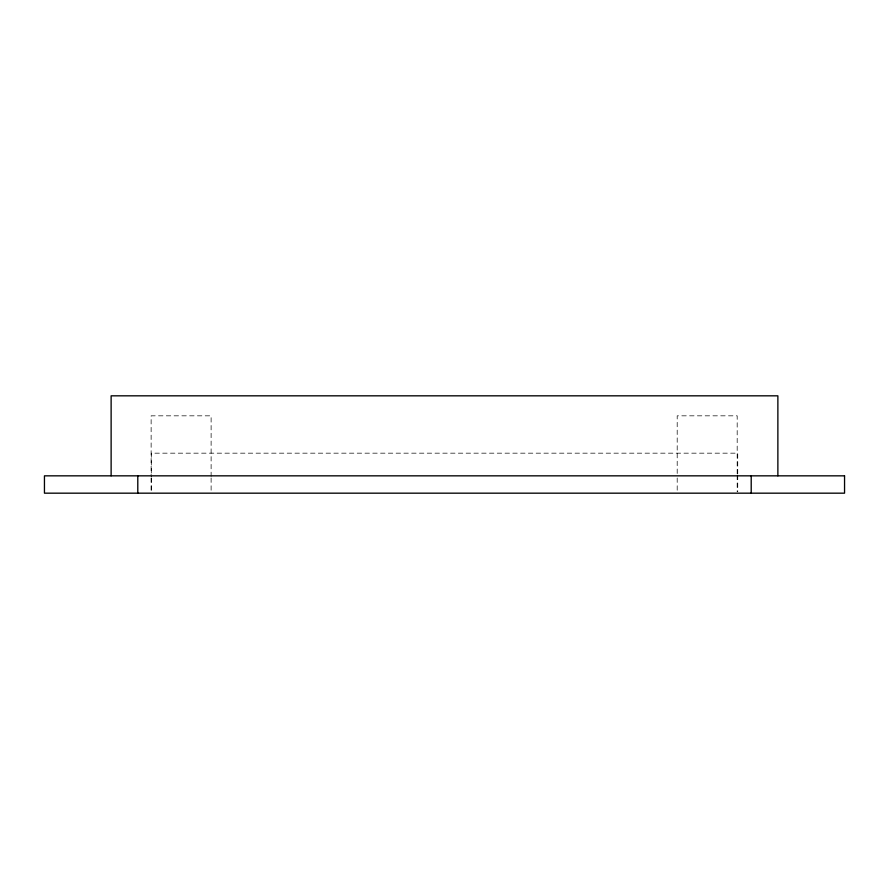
<?xml version="1.0" encoding="UTF-8"?>
<svg xmlns="http://www.w3.org/2000/svg" width="889" height="889" viewBox="0 0 889 889"><rect width="100%" height="100%" fill="white"/><g stroke="black" fill="none" stroke-linecap="round" stroke-linejoin="round"><path stroke-width="0.67" stroke-dasharray="4.45 3.33" d="M737.737 473.859L737.737 453.168L151.286 453.168L151.286 476.615M737.737 475.237L737.737 491.795M737.181 473.837L737.181 415.83L677.196 415.83L677.196 476.604M737.181 475.215L737.181 491.795M677.196 477.982L677.196 493.173M211.115 476.604L211.115 415.83L151.13 415.83L151.13 476.604M211.115 477.982L211.115 493.173M151.286 477.993L151.286 493.173M151.13 477.982L151.13 493.173"/><path stroke-width="1.33" d="M777.875 475.837L777.875 395.827L111.125 395.827L111.125 475.837M751.205 475.837L751.205 493.173M137.795 475.837L137.795 493.173M844.55 475.837L44.45 475.837L44.45 493.173L844.55 493.173L844.55 475.837"/></g></svg>
